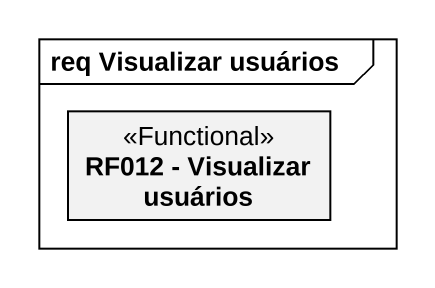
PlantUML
@startuml
mainframe req Visualizar usuários
hide circle
hide empty members
class "RF012 - Visualizar usuários" as RF012_Visualizar_usuários <<Functional>>
@enduml
